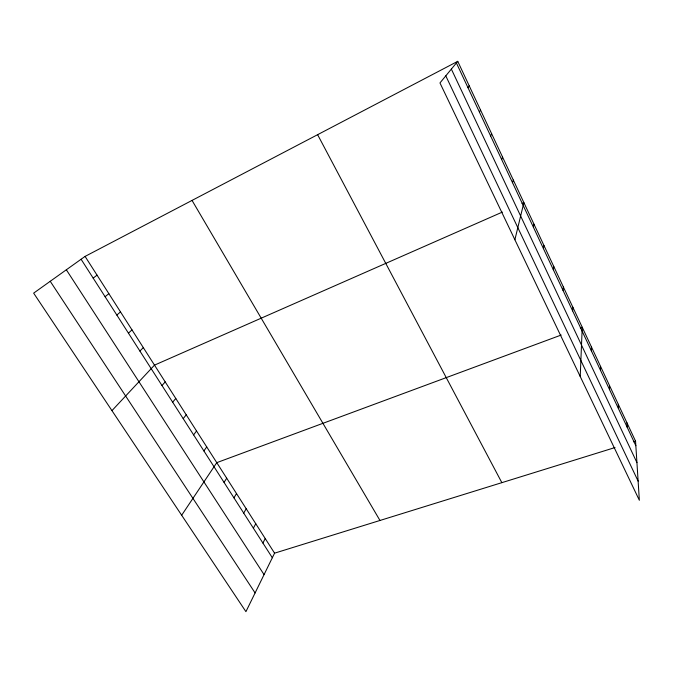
<?xml version="1.0" encoding="UTF-8"?>
<svg xmlns="http://www.w3.org/2000/svg" width="673" height="673" viewBox="0 0 673 673"><rect width="100%" height="100%" fill="white"/><g stroke="black" fill="none" stroke-linecap="round" stroke-linejoin="round"><path stroke-width="1.01" d="M591.374 350.86L591.449 346.94M580.219 376.51L582.229 327.255L580.319 327.961M572.639 310.892L572.874 307.258M563.049 290.45L563.368 286.967M553.315 269.696L553.728 266.365M543.431 248.615L543.935 245.443M533.395 227.205L533.983 224.202M514.879 239.739L523.888 202.623L522.012 203.448M512.523 182.686L513.314 180.028M501.671 159.535L502.563 157.07M490.634 135.996L491.635 133.734M615.029 447.545L274.567 553.172L245.923 611.664L33.65 293.134L85.076 256.405L457.749 61.336L635.556 441.177L639.35 500.266L439.965 82.93L457.749 61.336M262.907 543.044L265.229 538.543M479.412 112.071L480.53 110.002M253.368 528.162L255.774 523.737M243.719 513.095L246.2 508.746M233.943 497.843L236.509 493.57M224.05 482.398L226.7 478.209M468.004 87.726L469.232 85.875M181.668 515.24L216.773 462.654L561.181 335.045M203.885 450.927L206.72 446.914M193.614 434.893L196.541 430.964M183.207 418.648L186.228 414.82M172.675 402.202L175.788 398.466M162 385.545L165.205 381.902M111.954 410.631L154.496 365.128L502.344 212.096M139.9 351.045L143.315 347.613M128.45 333.185L131.975 329.863M116.858 315.082L120.492 311.868M105.097 296.726L108.849 293.63M93.177 278.117L97.038 275.148M633.604 441.782L635.556 441.177M50.231 281.28L255.092 592.938M66.333 269.78L264.06 574.633M81.088 259.248L272.329 557.749M85.076 256.405L274.567 553.172M192.041 200.411L379.976 520.473M317.622 134.684L501.856 482.659M445.787 75.856L638.122 481.128M451.356 69.092L636.936 462.62M456.395 62.976L635.85 445.728M626.992 422.871L627.211 427.305M618.302 404.305L618.453 408.612M609.477 385.461L609.561 389.65M600.526 366.348L600.535 370.402"/></g></svg>
